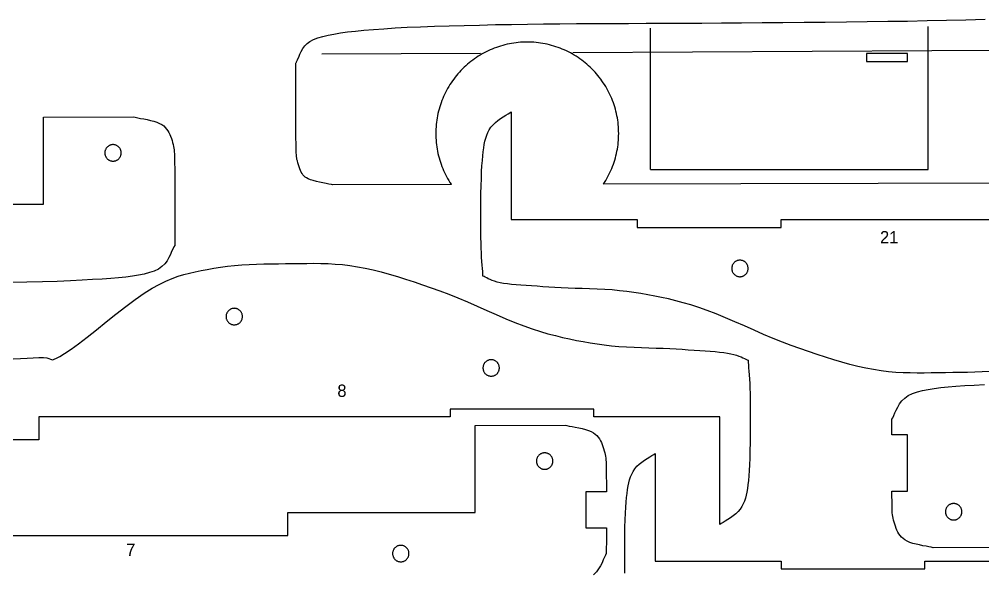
# Model space of a CAD drawing. Header units: metres. Extents: x 5 to 586, y 16 to 394.
# Drawn here: x 208.2 to 395.7, y 137.8 to 245.5 of the extents above; entities that cross this region are included whole.
import ezdxf
from ezdxf.enums import TextEntityAlignment as Align

# ---------------------------------------------------------------- set-up
doc = ezdxf.new("R2010")
doc.units = ezdxf.units.M
doc.layers.add('CORTAR', color=1, linetype='Continuous')
doc.layers.add('GRABAR', color=5, linetype='Continuous')

msp = doc.modelspace()

# ---------------------------------------------------------------- linework, layer by layer
at = {"layer": 'CORTAR'}
for points in [[(402.07, 213.63), (321.85, 213.41), (322.07, 213.75), (322.3, 214.12), (322.52, 214.5), (322.73, 214.88), (322.93, 215.27), (323.12, 215.66), (323.3, 216.06), (323.47, 216.46), (323.64, 216.86), (323.79, 217.27), (323.93, 217.69), (324.06, 218.1), (324.18, 218.52), (324.3, 218.94), (324.4, 219.37), (324.49, 219.8), (324.57, 220.23), (324.64, 220.66), (324.7, 221.09), (324.74, 221.52), (324.78, 221.96), (324.81, 222.4), (324.82, 222.83), (324.83, 223.27), (324.82, 223.71), (324.81, 224.14), (324.78, 224.58), (324.74, 225.01), (324.7, 225.45), (324.64, 225.88), (324.57, 226.31), (324.49, 226.74), (324.4, 227.17), (324.3, 227.59), (324.18, 228.02), (324.06, 228.44), (323.93, 228.85), (323.79, 229.27), (323.64, 229.68), (323.47, 230.08), (323.3, 230.48), (323.12, 230.88), (322.93, 231.27), (322.73, 231.66), (322.52, 232.04), (322.3, 232.42), (322.07, 232.79), (321.83, 233.16), (321.58, 233.52), (321.33, 233.87), (321.06, 234.22), (320.79, 234.56), (320.51, 234.9), (320.22, 235.22), (319.92, 235.54), (319.62, 235.86), (319.3, 236.16), (318.98, 236.46), (318.66, 236.75), (318.32, 237.03), (317.98, 237.3), (317.63, 237.57), (317.28, 237.82), (316.92, 238.07), (316.55, 238.31), (316.18, 238.54), (315.8, 238.76), (315.42, 238.97), (315.03, 239.17), (314.64, 239.36), (314.24, 239.54), (313.84, 239.71), (313.44, 239.88), (313.03, 240.03), (312.61, 240.17), (312.2, 240.3), (311.78, 240.42), (311.35, 240.54), (310.93, 240.64), (310.5, 240.73), (310.07, 240.81), (309.64, 240.88), (309.21, 240.94), (308.77, 240.98), (308.34, 241.02), (307.9, 241.05), (307.47, 241.06), (307.03, 241.07), (306.59, 241.06), (306.16, 241.05), (305.72, 241.02), (305.28, 240.98), (304.85, 240.94), (304.42, 240.88), (303.99, 240.81), (303.56, 240.73), (303.13, 240.64), (302.7, 240.54), (302.28, 240.42), (301.86, 240.3), (301.45, 240.17), (301.03, 240.03), (300.62, 239.88), (300.22, 239.71), (299.82, 239.54), (299.42, 239.36), (299.03, 239.17), (298.64, 238.97), (298.26, 238.76), (297.88, 238.54), (297.51, 238.31), (297.14, 238.07), (296.78, 237.82), (296.43, 237.57), (296.08, 237.3), (295.74, 237.03), (295.4, 236.75), (295.08, 236.46), (294.76, 236.16), (294.44, 235.86), (294.14, 235.54), (293.84, 235.22), (293.55, 234.9), (293.27, 234.56), (293, 234.22), (292.73, 233.87), (292.48, 233.52), (292.23, 233.16), (291.99, 232.79), (291.76, 232.42), (291.54, 232.04), (291.33, 231.66), (291.13, 231.27), (290.94, 230.88), (290.76, 230.48), (290.58, 230.08), (290.42, 229.68), (290.27, 229.27), (290.13, 228.85), (290, 228.44), (289.87, 228.02), (289.76, 227.59), (289.66, 227.17), (289.57, 226.74), (289.49, 226.31), (289.42, 225.88), (289.36, 225.45), (289.32, 225.01), (289.28, 224.58), (289.25, 224.14), (289.23, 223.71), (289.23, 223.27), (289.23, 222.83), (289.25, 222.4), (289.28, 221.96), (289.32, 221.52), (289.36, 221.09), (289.42, 220.66), (289.49, 220.23), (289.57, 219.8), (289.66, 219.37), (289.76, 218.94), (289.87, 218.52), (290, 218.1), (290.13, 217.69), (290.27, 217.27), (290.42, 216.86), (290.58, 216.46), (290.76, 216.06), (290.94, 215.66), (291.13, 215.27), (291.33, 214.88), (291.54, 214.5), (291.76, 214.12), (291.99, 213.75), (292.23, 213.38), (292.26, 213.33), (269.14, 213.27), (268.91, 213.32), (268.88, 213.33), (268.42, 213.42), (268.41, 213.42), (267.87, 213.53), (267.26, 213.65), (266.62, 213.78), (265.99, 213.92), (265.38, 214.09), (264.84, 214.26), (264.39, 214.44), (264.07, 214.62), (263.81, 214.8), (263.58, 215.02), (263.38, 215.25), (263.2, 215.5), (263.04, 215.77), (262.9, 216.07), (262.76, 216.4), (262.63, 216.76), (262.51, 217.15), (262.39, 217.55), (262.29, 217.92), (262.21, 218.22), (262.16, 218.5), (262.12, 218.79), (262.1, 219.11), (262.08, 219.51), (262.07, 220.01), (262.06, 220.62), (262.05, 221.37), (262.05, 221.38), (262.03, 222.29), (262.01, 223.44), (262, 224.87), (262, 226.51), (262, 228.27), (262, 230.08), (262.01, 231.87), (262.02, 233.55), (262.02, 235.07), (262.03, 236.33), (262.03, 236.33), (262.03, 236.99), (262.08, 237.08), (262.08, 237.08), (262.11, 237.13), (262.14, 237.19), (262.33, 237.62), (262.34, 237.65), (262.55, 238.16), (262.77, 238.71), (263.04, 239.26), (263.35, 239.81), (263.73, 240.32), (264.19, 240.78), (264.74, 241.2), (265.43, 241.55), (266.28, 241.87), (267.23, 242.16), (268.27, 242.41), (269.42, 242.64), (270.68, 242.85), (272.06, 243.03), (273.59, 243.2), (275.26, 243.36), (277.1, 243.52), (279.1, 243.67), (281.3, 243.82), (283.69, 243.95), (286.25, 244.06), (288.97, 244.16), (291.81, 244.25), (294.75, 244.32), (297.77, 244.39), (300.84, 244.46), (303.94, 244.51), (307.05, 244.57), (310.17, 244.62), (313.36, 244.65), (316.61, 244.67), (319.91, 244.69), (323.28, 244.7), (326.71, 244.71), (330.2, 244.72), (333.75, 244.73), (333.75, 244.73), (337.36, 244.74), (337.37, 244.74), (341.04, 244.77), (341.04, 244.77), (344.81, 244.8), (348.72, 244.83), (352.72, 244.86), (356.8, 244.9), (360.91, 244.93), (365.04, 244.97), (369.14, 245.01), (369.15, 245.01), (373.2, 245.06), (373.2, 245.06), (377.18, 245.11), (377.18, 245.11), (381.04, 245.17), (381.05, 245.17), (384.85, 245.24), (384.85, 245.24), (388.64, 245.32), (388.64, 245.32), (392.4, 245.41), (392.4, 245.41), (396.13, 245.51)], [(396.97, 176.95), (395.55, 176.87), (394.12, 176.81), (392.68, 176.77), (391.25, 176.74), (389.83, 176.72), (388.42, 176.7), (387.03, 176.68), (385.65, 176.66), (384.28, 176.64), (382.92, 176.64), (381.55, 176.65), (380.17, 176.69), (378.77, 176.77), (377.35, 176.89), (375.9, 177.07), (374.42, 177.3), (372.91, 177.59), (371.38, 177.93), (369.83, 178.32), (368.26, 178.76), (366.67, 179.22), (365.06, 179.73), (363.43, 180.26), (361.78, 180.82), (360.11, 181.4), (358.42, 182), (356.68, 182.65), (354.89, 183.38), (353.04, 184.16), (351.17, 184.97), (349.3, 185.8), (347.43, 186.62), (345.59, 187.41), (343.8, 188.15), (342.07, 188.82), (340.42, 189.4), (338.86, 189.89), (337.37, 190.33), (335.93, 190.72), (334.53, 191.06), (333.17, 191.36), (331.83, 191.63), (330.5, 191.87), (329.16, 192.1), (327.8, 192.3), (326.42, 192.5), (325, 192.67), (323.56, 192.81), (322.1, 192.91), (320.63, 192.99), (319.17, 193.04), (317.73, 193.09), (316.33, 193.13), (314.97, 193.18), (313.66, 193.23), (312.42, 193.3), (311.23, 193.38), (310.07, 193.45), (308.94, 193.52), (307.85, 193.59), (306.8, 193.66), (305.8, 193.74), (304.85, 193.82), (303.97, 193.9), (303.16, 194), (302.42, 194.1), (301.76, 194.22), (301.17, 194.36), (300.65, 194.52), (300.2, 194.68), (299.8, 194.85), (299.45, 195.01), (299.14, 195.16), (298.87, 195.3), (298.63, 195.41), (298.42, 195.5), (298.4, 195.92), (298.36, 196.42), (298.31, 196.99), (298.26, 197.65), (298.21, 198.38), (298.16, 199.17), (298.11, 200.04), (298.07, 200.96), (298.04, 201.95), (298.02, 203), (298.01, 204.17), (298, 205.5), (298, 206.94), (298, 208.47), (298.01, 210.03), (298.03, 211.59), (298.05, 213.11), (298.1, 214.54), (298.15, 215.85), (298.22, 217), (298.3, 218), (298.38, 218.9), (298.46, 219.72), (298.56, 220.47), (298.67, 221.16), (298.8, 221.79), (298.95, 222.38), (299.14, 222.94), (299.36, 223.47), (299.62, 224), (299.95, 224.51), (300.37, 224.98), (300.83, 225.42), (301.34, 225.82), (301.86, 226.19), (302.37, 226.52), (302.86, 226.82), (303.29, 227.08), (303.65, 227.31), (303.92, 227.5), (303.92, 206.5), (328.42, 206.5), (328.42, 205), (356.42, 205), (356.42, 206.5), (436.42, 206.5)], [(176.42, 209.5), (212.92, 209.5), (212.92, 226.45), (230.42, 226.5), (230.76, 226.42), (231.22, 226.33), (231.77, 226.22), (232.39, 226.1), (233.04, 225.97), (233.7, 225.82), (234.35, 225.64), (234.95, 225.45), (235.48, 225.24), (235.92, 225), (236.28, 224.74), (236.59, 224.45), (236.86, 224.14), (237.09, 223.82), (237.29, 223.47), (237.47, 223.1), (237.62, 222.72), (237.77, 222.33), (237.9, 221.92), (238.02, 221.5), (238.13, 221.11), (238.22, 220.76), (238.28, 220.43), (238.32, 220.09), (238.35, 219.72), (238.37, 219.29), (238.38, 218.78), (238.39, 218.16), (238.41, 217.41), (238.42, 216.5), (238.44, 215.34), (238.45, 213.9), (238.45, 212.26), (238.45, 210.5), (238.45, 208.69), (238.44, 206.9), (238.43, 205.21), (238.43, 203.7), (238.42, 202.44), (238.42, 201.5), (238.23, 201.19), (238.04, 200.77), (237.83, 200.27), (237.59, 199.71), (237.3, 199.11), (237.3, 199.11), (236.93, 198.51), (236.48, 197.92), (235.93, 197.38), (235.24, 196.89), (234.42, 196.5), (233.49, 196.19), (232.49, 195.92), (231.4, 195.69), (230.21, 195.5), (228.92, 195.33), (227.51, 195.19), (225.97, 195.06), (224.28, 194.94), (222.43, 194.82), (220.42, 194.7), (218.13, 194.58), (215.53, 194.49), (212.67, 194.4), (209.65, 194.33), (206.55, 194.27)], [(206.98, 179.42), (208.4, 179.47), (209.71, 179.52), (210.91, 179.57), (212.01, 179.64), (212.91, 179.65), (213.53, 179.59), (213.94, 179.48), (214.23, 179.36), (214.45, 179.27), (214.68, 179.24), (214.98, 179.31), (215.42, 179.51), (216.08, 179.87), (217.01, 180.44), (218.25, 181.26), (219.73, 182.35), (221.39, 183.65), (223.19, 185.08), (225.08, 186.59), (227, 188.12), (228.9, 189.6), (230.74, 190.97), (232.46, 192.17), (234.01, 193.14), (235.41, 193.9), (236.7, 194.53), (237.92, 195.05), (239.08, 195.47), (240.2, 195.82), (241.31, 196.11), (242.42, 196.36), (243.57, 196.59), (244.76, 196.81), (246.01, 197.04), (247.33, 197.25), (248.69, 197.43), (250.07, 197.57), (251.47, 197.68), (252.89, 197.77), (254.32, 197.83), (255.75, 197.87), (257.18, 197.9), (258.6, 197.92), (260.01, 197.94), (261.4, 197.95), (262.78, 197.98), (264.15, 197.99), (265.52, 198), (266.89, 197.99), (268.27, 197.94), (269.67, 197.86), (271.09, 197.74), (272.53, 197.57), (274.01, 197.34), (275.52, 197.04), (277.05, 196.7), (278.6, 196.31), (280.17, 195.88), (281.76, 195.41), (283.37, 194.91), (285, 194.37), (286.65, 193.81), (288.32, 193.23), (290.01, 192.64), (291.75, 191.99), (293.55, 191.26), (295.39, 190.48), (297.26, 189.66), (299.14, 188.84), (301.01, 188.02), (302.84, 187.22), (304.64, 186.48), (306.37, 185.81), (308.01, 185.24), (309.58, 184.74), (311.07, 184.3), (312.51, 183.92), (313.9, 183.58), (315.26, 183.27), (316.61, 183), (317.94, 182.76), (319.28, 182.54), (320.63, 182.33), (322.01, 182.14), (323.43, 181.96), (324.88, 181.83), (326.34, 181.73), (327.81, 181.65), (329.26, 181.59), (330.7, 181.54), (332.11, 181.5), (333.47, 181.46), (334.78, 181.4), (336.01, 181.34), (337.2, 181.26), (338.37, 181.18), (339.5, 181.11), (340.59, 181.04), (341.64, 180.97), (342.64, 180.9), (343.58, 180.82), (344.46, 180.73), (345.27, 180.64), (346.01, 180.54), (346.67, 180.41), (347.26, 180.27), (347.78, 180.12), (348.24, 179.95), (348.64, 179.79), (348.99, 179.62), (349.3, 179.47), (349.57, 179.34), (349.8, 179.22), (350.01, 179.14), (350.04, 178.72), (350.08, 178.22), (350.12, 177.64), (350.17, 176.99), (350.23, 176.26), (350.28, 175.46), (350.33, 174.6), (350.37, 173.67), (350.4, 172.68), (350.41, 171.64), (350.42, 170.47), (350.43, 169.14), (350.44, 167.69), (350.43, 166.17), (350.43, 164.6), (350.41, 163.04), (350.38, 161.53), (350.34, 160.09), (350.29, 158.78), (350.21, 157.64), (350.14, 156.64), (350.06, 155.73), (349.97, 154.91), (349.88, 154.16), (349.77, 153.48), (349.64, 152.85), (349.48, 152.26), (349.3, 151.7), (349.08, 151.16), (348.81, 150.64), (348.48, 150.13), (348.07, 149.66), (347.6, 149.22), (347.1, 148.82), (346.58, 148.45), (346.06, 148.12), (345.58, 147.82), (345.15, 147.56), (344.78, 147.33), (344.51, 147.14), (344.51, 168.14), (320.01, 168.14), (320.01, 169.64), (292.01, 169.64), (292.01, 168.14), (212.01, 168.14), (212.01, 163.64), (175.51, 163.64)], [(403.51, 142.68), (386.01, 142.64), (385.67, 142.72), (385.21, 142.81), (384.66, 142.91), (384.05, 143.03), (383.4, 143.17), (382.73, 143.32), (382.09, 143.49), (381.48, 143.68), (380.95, 143.9), (380.51, 144.14), (380.16, 144.4), (379.85, 144.68), (379.58, 144.99), (379.35, 145.32), (379.15, 145.67), (378.97, 146.03), (378.81, 146.41), (378.67, 146.81), (378.54, 147.22), (378.41, 147.64), (378.3, 148.03), (378.22, 148.38), (378.16, 148.71), (378.11, 149.05), (378.08, 149.42), (378.06, 149.84), (378.05, 150.35), (378.04, 150.97), (378.03, 151.72), (378.01, 152.64), (378, 153.64), (381.01, 153.64), (381.01, 164.64), (378, 164.64), (378.01, 165.44), (378.01, 166.7), (378.01, 167.64), (378.21, 167.95), (378.4, 168.37), (378.6, 168.87), (378.85, 169.43), (379.14, 170.02), (379.5, 170.63), (379.5, 170.63), (379.95, 171.21), (380.51, 171.76), (381.19, 172.24), (382.01, 172.64), (382.95, 172.95), (383.95, 173.22), (385.04, 173.45), (386.22, 173.64), (387.51, 173.8), (388.93, 173.95), (390.47, 174.08), (392.16, 174.2), (394, 174.31), (396.01, 174.44)], [(180.42, 145), (260.42, 145), (260.42, 149.5), (296.92, 149.5), (296.92, 166.45), (314.42, 166.5), (314.76, 166.42), (315.22, 166.33), (315.77, 166.22), (316.39, 166.1), (317.04, 165.97), (317.7, 165.82), (318.35, 165.64), (318.95, 165.45), (319.48, 165.24), (319.92, 165), (320.28, 164.74), (320.59, 164.45), (320.86, 164.14), (321.09, 163.82), (321.29, 163.47), (321.47, 163.1), (321.62, 162.72), (321.77, 162.33), (321.9, 161.92), (322.02, 161.5), (322.13, 161.11), (322.22, 160.76), (322.28, 160.43), (322.32, 160.09), (322.35, 159.72), (322.37, 159.29), (322.38, 158.78), (322.39, 158.16), (322.41, 157.41), (322.42, 156.5), (322.44, 155.34), (322.45, 153.9), (322.45, 153.5), (318.42, 153.5), (318.42, 146.5), (322.44, 146.5), (322.43, 145.21), (322.43, 143.7), (322.42, 142.44), (322.42, 141.5), (322.23, 141.19), (322.04, 140.77), (321.83, 140.27), (321.59, 139.71), (321.3, 139.11), (320.93, 138.51), (320.48, 137.92), (319.93, 137.38)], [(326.01, 137.67), (326, 139), (326, 140.44), (326, 141.97), (326.01, 143.53), (326.03, 145.09), (326.05, 146.61), (326.1, 148.04), (326.15, 149.35), (326.22, 150.5), (326.3, 151.5), (326.38, 152.4), (326.46, 153.22), (326.56, 153.97), (326.67, 154.66), (326.8, 155.29), (326.95, 155.88), (327.14, 156.44), (327.36, 156.97), (327.62, 157.5), (327.95, 158.01), (328.37, 158.48), (328.83, 158.92), (329.34, 159.32), (329.86, 159.69), (330.37, 160.02), (330.86, 160.32), (331.29, 160.58), (331.65, 160.81), (331.92, 161), (331.92, 140), (356.42, 140), (356.42, 138.5), (384.42, 138.5), (384.42, 140), (464.42, 140)]]:
    msp.add_lwpolyline(points, dxfattribs=at)
for points in [[(224.88, 219.09), (224.91, 218.99), (224.94, 218.89), (224.99, 218.79), (225.04, 218.7), (225.09, 218.61), (225.15, 218.53), (225.22, 218.45), (225.29, 218.37), (225.37, 218.3), (225.45, 218.23), (225.53, 218.17), (225.62, 218.11), (225.71, 218.07), (225.81, 218.02), (225.91, 217.98), (226.01, 217.95), (226.11, 217.93), (226.21, 217.91), (226.32, 217.9), (226.42, 217.9), (226.53, 217.9), (226.63, 217.91), (226.73, 217.93), (226.84, 217.95), (226.94, 217.98), (227.03, 218.02), (227.13, 218.07), (227.22, 218.11), (227.31, 218.17), (227.4, 218.23), (227.48, 218.3), (227.55, 218.37), (227.62, 218.45), (227.69, 218.53), (227.75, 218.61), (227.81, 218.7), (227.86, 218.79), (227.9, 218.89), (227.94, 218.99), (227.97, 219.09), (227.99, 219.19), (228.01, 219.29), (228.02, 219.4), (228.02, 219.5), (228.02, 219.6), (228.01, 219.71), (227.99, 219.81), (227.97, 219.91), (227.94, 220.01), (227.9, 220.11), (227.86, 220.21), (227.81, 220.3), (227.75, 220.39), (227.69, 220.47), (227.62, 220.55), (227.55, 220.63), (227.48, 220.7), (227.4, 220.77), (227.31, 220.83), (227.22, 220.89), (227.13, 220.93), (227.03, 220.98), (226.94, 221.02), (226.84, 221.05), (226.73, 221.07), (226.63, 221.09), (226.53, 221.1), (226.42, 221.1), (226.32, 221.1), (226.21, 221.09), (226.11, 221.07), (226.01, 221.05), (225.91, 221.02), (225.81, 220.98), (225.71, 220.93), (225.62, 220.89), (225.53, 220.83), (225.45, 220.77), (225.37, 220.7), (225.29, 220.63), (225.22, 220.55), (225.15, 220.47), (225.09, 220.39), (225.04, 220.3), (224.99, 220.21), (224.94, 220.11), (224.91, 220.01), (224.88, 219.91), (224.85, 219.81), (224.84, 219.71), (224.83, 219.6), (224.82, 219.5), (224.83, 219.4), (224.84, 219.29), (224.85, 219.19), (224.88, 219.09)], [(346.84, 196.79), (346.85, 196.69), (346.88, 196.59), (346.91, 196.49), (346.94, 196.39), (346.99, 196.29), (347.04, 196.2), (347.09, 196.11), (347.15, 196.03), (347.22, 195.95), (347.29, 195.87), (347.37, 195.8), (347.45, 195.73), (347.53, 195.67), (347.62, 195.61), (347.71, 195.57), (347.81, 195.52), (347.91, 195.48), (348.01, 195.45), (348.11, 195.43), (348.21, 195.41), (348.32, 195.4), (348.42, 195.4), (348.53, 195.4), (348.63, 195.41), (348.73, 195.43), (348.84, 195.45), (348.94, 195.48), (349.03, 195.52), (349.13, 195.57), (349.22, 195.61), (349.31, 195.67), (349.4, 195.73), (349.48, 195.8), (349.55, 195.87), (349.62, 195.95), (349.69, 196.03), (349.75, 196.11), (349.81, 196.2), (349.86, 196.29), (349.9, 196.39), (349.94, 196.49), (349.97, 196.59), (349.99, 196.69), (350.01, 196.79), (350.02, 196.9), (350.02, 197), (350.02, 197.1), (350.01, 197.21), (349.99, 197.31), (349.97, 197.41), (349.94, 197.51), (349.9, 197.61), (349.86, 197.71), (349.81, 197.8), (349.75, 197.89), (349.69, 197.97), (349.62, 198.05), (349.55, 198.13), (349.48, 198.2), (349.4, 198.27), (349.31, 198.33), (349.22, 198.39), (349.13, 198.43), (349.03, 198.48), (348.94, 198.52), (348.84, 198.55), (348.73, 198.57), (348.63, 198.59), (348.53, 198.6), (348.42, 198.6), (348.32, 198.6), (348.21, 198.59), (348.11, 198.57), (348.01, 198.55), (347.91, 198.52), (347.81, 198.48), (347.71, 198.43), (347.62, 198.39), (347.53, 198.33), (347.45, 198.27), (347.37, 198.2), (347.29, 198.13), (347.22, 198.05), (347.15, 197.97), (347.09, 197.89), (347.04, 197.8), (346.99, 197.71), (346.94, 197.61), (346.91, 197.51), (346.88, 197.41), (346.85, 197.31), (346.84, 197.21), (346.83, 197.1), (346.82, 197), (346.83, 196.9), (346.84, 196.79)], [(251.58, 187.95), (251.56, 188.05), (251.53, 188.15), (251.49, 188.25), (251.45, 188.34), (251.4, 188.44), (251.34, 188.52), (251.28, 188.61), (251.22, 188.69), (251.15, 188.77), (251.07, 188.84), (250.99, 188.9), (250.9, 188.97), (250.81, 189.02), (250.72, 189.07), (250.63, 189.11), (250.53, 189.15), (250.43, 189.18), (250.33, 189.2), (250.22, 189.22), (250.12, 189.23), (250.01, 189.24), (249.91, 189.23), (249.81, 189.22), (249.7, 189.2), (249.6, 189.18), (249.5, 189.15), (249.4, 189.11), (249.31, 189.07), (249.21, 189.02), (249.13, 188.97), (249.04, 188.9), (248.96, 188.84), (248.88, 188.77), (248.81, 188.69), (248.74, 188.61), (248.68, 188.52), (248.63, 188.44), (248.58, 188.34), (248.54, 188.25), (248.5, 188.15), (248.47, 188.05), (248.44, 187.95), (248.43, 187.84), (248.42, 187.74), (248.41, 187.64), (248.42, 187.53), (248.43, 187.43), (248.44, 187.32), (248.47, 187.22), (248.5, 187.12), (248.54, 187.02), (248.58, 186.93), (248.63, 186.84), (248.68, 186.75), (248.74, 186.66), (248.81, 186.58), (248.88, 186.5), (248.96, 186.43), (249.04, 186.37), (249.13, 186.3), (249.21, 186.25), (249.31, 186.2), (249.4, 186.16), (249.5, 186.12), (249.6, 186.09), (249.7, 186.07), (249.81, 186.05), (249.91, 186.04), (250.01, 186.04), (250.12, 186.04), (250.22, 186.05), (250.33, 186.07), (250.43, 186.09), (250.53, 186.12), (250.63, 186.16), (250.72, 186.2), (250.81, 186.25), (250.9, 186.3), (250.99, 186.37), (251.07, 186.43), (251.15, 186.5), (251.22, 186.58), (251.28, 186.66), (251.34, 186.75), (251.4, 186.84), (251.45, 186.93), (251.49, 187.02), (251.53, 187.12), (251.56, 187.22), (251.58, 187.32), (251.6, 187.43), (251.61, 187.53), (251.61, 187.64), (251.61, 187.74), (251.6, 187.84), (251.58, 187.95)], [(301.6, 177.84), (301.58, 177.95), (301.56, 178.05), (301.53, 178.15), (301.49, 178.25), (301.45, 178.34), (301.4, 178.44), (301.34, 178.52), (301.28, 178.61), (301.22, 178.69), (301.15, 178.77), (301.07, 178.84), (300.99, 178.9), (300.9, 178.97), (300.81, 179.02), (300.72, 179.07), (300.63, 179.11), (300.53, 179.15), (300.43, 179.18), (300.33, 179.2), (300.22, 179.22), (300.12, 179.23), (300.01, 179.24), (299.91, 179.23), (299.81, 179.22), (299.7, 179.2), (299.6, 179.18), (299.5, 179.15), (299.4, 179.11), (299.31, 179.07), (299.21, 179.02), (299.13, 178.97), (299.04, 178.9), (298.96, 178.84), (298.88, 178.77), (298.81, 178.69), (298.74, 178.61), (298.68, 178.52), (298.63, 178.44), (298.58, 178.34), (298.54, 178.25), (298.5, 178.15), (298.47, 178.05), (298.44, 177.95), (298.43, 177.84), (298.42, 177.74), (298.41, 177.64), (298.42, 177.53), (298.43, 177.43), (298.44, 177.32), (298.47, 177.22), (298.5, 177.12), (298.54, 177.02), (298.58, 176.93), (298.63, 176.84), (298.68, 176.75), (298.74, 176.66), (298.81, 176.58), (298.88, 176.5), (298.96, 176.43), (299.04, 176.37), (299.13, 176.3), (299.21, 176.25), (299.31, 176.2), (299.4, 176.16), (299.5, 176.12), (299.6, 176.09), (299.7, 176.07), (299.81, 176.05), (299.91, 176.04), (300.01, 176.04), (300.12, 176.04), (300.22, 176.05), (300.33, 176.07), (300.43, 176.09), (300.53, 176.12), (300.63, 176.16), (300.72, 176.2), (300.81, 176.25), (300.9, 176.3), (300.99, 176.37), (301.07, 176.43), (301.15, 176.5), (301.22, 176.58), (301.28, 176.66), (301.34, 176.75), (301.4, 176.84), (301.45, 176.93), (301.49, 177.02), (301.53, 177.12), (301.56, 177.22), (301.58, 177.32), (301.6, 177.43), (301.61, 177.53), (301.61, 177.64), (301.61, 177.74), (301.6, 177.84)], [(308.88, 159.09), (308.91, 158.99), (308.94, 158.89), (308.99, 158.79), (309.04, 158.7), (309.09, 158.61), (309.15, 158.53), (309.22, 158.45), (309.29, 158.37), (309.37, 158.3), (309.45, 158.23), (309.53, 158.17), (309.62, 158.11), (309.71, 158.07), (309.81, 158.02), (309.91, 157.98), (310.01, 157.95), (310.11, 157.93), (310.21, 157.91), (310.32, 157.9), (310.42, 157.9), (310.53, 157.9), (310.63, 157.91), (310.73, 157.93), (310.84, 157.95), (310.94, 157.98), (311.03, 158.02), (311.13, 158.07), (311.22, 158.11), (311.31, 158.17), (311.4, 158.23), (311.48, 158.3), (311.55, 158.37), (311.62, 158.45), (311.69, 158.53), (311.75, 158.61), (311.81, 158.7), (311.86, 158.79), (311.9, 158.89), (311.94, 158.99), (311.97, 159.09), (311.99, 159.19), (312.01, 159.29), (312.02, 159.4), (312.02, 159.5), (312.02, 159.6), (312.01, 159.71), (311.99, 159.81), (311.97, 159.91), (311.94, 160.01), (311.9, 160.11), (311.86, 160.21), (311.81, 160.3), (311.75, 160.39), (311.69, 160.47), (311.62, 160.55), (311.55, 160.63), (311.48, 160.7), (311.4, 160.77), (311.31, 160.83), (311.22, 160.89), (311.13, 160.93), (311.03, 160.98), (310.94, 161.02), (310.84, 161.05), (310.73, 161.07), (310.63, 161.09), (310.53, 161.1), (310.42, 161.1), (310.32, 161.1), (310.21, 161.09), (310.11, 161.07), (310.01, 161.05), (309.91, 161.02), (309.81, 160.98), (309.71, 160.93), (309.62, 160.89), (309.53, 160.83), (309.45, 160.77), (309.37, 160.7), (309.29, 160.63), (309.22, 160.55), (309.15, 160.47), (309.09, 160.39), (309.04, 160.3), (308.99, 160.21), (308.94, 160.11), (308.91, 160.01), (308.88, 159.91), (308.85, 159.81), (308.84, 159.71), (308.83, 159.6), (308.82, 159.5), (308.83, 159.4), (308.84, 159.29), (308.85, 159.19), (308.88, 159.09)], [(391.56, 150.05), (391.53, 150.15), (391.49, 150.25), (391.45, 150.34), (391.4, 150.44), (391.34, 150.52), (391.28, 150.61), (391.22, 150.69), (391.15, 150.77), (391.07, 150.84), (390.99, 150.9), (390.9, 150.97), (390.81, 151.02), (390.72, 151.07), (390.63, 151.11), (390.53, 151.15), (390.43, 151.18), (390.33, 151.2), (390.22, 151.22), (390.12, 151.23), (390.01, 151.24), (389.91, 151.23), (389.81, 151.22), (389.7, 151.2), (389.6, 151.18), (389.5, 151.15), (389.4, 151.11), (389.31, 151.07), (389.21, 151.02), (389.13, 150.97), (389.04, 150.9), (388.96, 150.84), (388.88, 150.77), (388.81, 150.69), (388.74, 150.61), (388.68, 150.52), (388.63, 150.44), (388.58, 150.34), (388.54, 150.25), (388.5, 150.15), (388.47, 150.05), (388.44, 149.95), (388.43, 149.84), (388.42, 149.74), (388.41, 149.64), (388.42, 149.53), (388.43, 149.43), (388.44, 149.32), (388.47, 149.22), (388.5, 149.12), (388.54, 149.02), (388.58, 148.93), (388.63, 148.84), (388.68, 148.75), (388.74, 148.66), (388.81, 148.58), (388.88, 148.5), (388.96, 148.43), (389.04, 148.37), (389.13, 148.3), (389.21, 148.25), (389.31, 148.2), (389.4, 148.16), (389.5, 148.12), (389.6, 148.09), (389.7, 148.07), (389.81, 148.05), (389.91, 148.04), (390.01, 148.04), (390.12, 148.04), (390.22, 148.05), (390.33, 148.07), (390.43, 148.09), (390.53, 148.12), (390.63, 148.16), (390.72, 148.2), (390.81, 148.25), (390.9, 148.3), (390.99, 148.37), (391.07, 148.43), (391.15, 148.5), (391.22, 148.58), (391.28, 148.66), (391.34, 148.75), (391.4, 148.84), (391.45, 148.93), (391.49, 149.02), (391.53, 149.12), (391.56, 149.22), (391.58, 149.32), (391.6, 149.43), (391.61, 149.53), (391.61, 149.64), (391.61, 149.74), (391.6, 149.84), (391.58, 149.95), (391.56, 150.05)], [(280.83, 141.4), (280.84, 141.29), (280.85, 141.19), (280.88, 141.09), (280.91, 140.99), (280.94, 140.89), (280.99, 140.79), (281.04, 140.7), (281.09, 140.61), (281.15, 140.53), (281.22, 140.45), (281.29, 140.37), (281.37, 140.3), (281.45, 140.23), (281.53, 140.17), (281.62, 140.11), (281.71, 140.07), (281.81, 140.02), (281.91, 139.98), (282.01, 139.95), (282.11, 139.93), (282.21, 139.91), (282.32, 139.9), (282.42, 139.9), (282.53, 139.9), (282.63, 139.91), (282.73, 139.93), (282.84, 139.95), (282.94, 139.98), (283.03, 140.02), (283.13, 140.07), (283.22, 140.11), (283.31, 140.17), (283.4, 140.23), (283.48, 140.3), (283.55, 140.37), (283.62, 140.45), (283.69, 140.53), (283.75, 140.61), (283.81, 140.7), (283.86, 140.79), (283.9, 140.89), (283.94, 140.99), (283.97, 141.09), (283.99, 141.19), (284.01, 141.29), (284.02, 141.4), (284.02, 141.5), (284.02, 141.6), (284.01, 141.71), (283.99, 141.81), (283.97, 141.91), (283.94, 142.01), (283.9, 142.11), (283.86, 142.21), (283.81, 142.3), (283.75, 142.39), (283.69, 142.47), (283.62, 142.55), (283.55, 142.63), (283.48, 142.7), (283.4, 142.77), (283.31, 142.83), (283.22, 142.89), (283.13, 142.93), (283.03, 142.98), (282.94, 143.02), (282.84, 143.05), (282.73, 143.07), (282.63, 143.09), (282.53, 143.1), (282.42, 143.1), (282.32, 143.1), (282.21, 143.09), (282.11, 143.07), (282.01, 143.05), (281.91, 143.02), (281.81, 142.98), (281.71, 142.93), (281.62, 142.89), (281.53, 142.83), (281.45, 142.77), (281.37, 142.7), (281.29, 142.63), (281.22, 142.55), (281.15, 142.47), (281.09, 142.39), (281.04, 142.3), (280.99, 142.21), (280.94, 142.11), (280.91, 142.01), (280.88, 141.91), (280.85, 141.81), (280.84, 141.71), (280.83, 141.6), (280.82, 141.5), (280.83, 141.4)]]:
    msp.add_lwpolyline(points, close=True, dxfattribs=at)
at = {"layer": 'GRABAR'}
for points in [[(331.03, 216.27), (385.03, 216.27), (385.03, 244.07)], [(331.03, 216.27), (331.03, 243.77)], [(267.03, 238.77), (297.96, 238.93)], [(315.93, 239.03), (409.07, 239.53)]]:
    msp.add_lwpolyline(points, dxfattribs=at)
msp.add_lwpolyline([(381.03, 237.27), (381.03, 238.87), (373.03, 238.87), (373.03, 237.27), (381.03, 237.27)], close=True, dxfattribs=at)

# ---------------------------------------------------------------- texts
for s, p in [('21', (377.47, 201.16)), ('8', (270.97, 171.28)), ('7', (229.87, 140.31))]:
    msp.add_text(s, height=2.4, dxfattribs=at).set_placement(p, align=Align.BOTTOM_CENTER)

doc.saveas('drawing.dxf')
